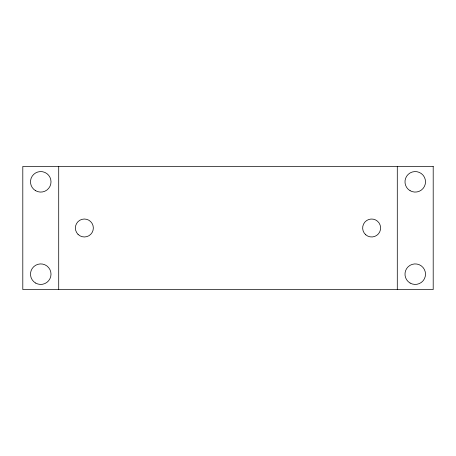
<?xml version="1.0" encoding="UTF-8"?>
<svg xmlns="http://www.w3.org/2000/svg" width="456" height="456" viewBox="0 0 456 456"><rect width="100%" height="100%" fill="white"/><g stroke="black" fill="none" stroke-linecap="round" stroke-linejoin="round"><path stroke-width="0.68" d="M397.29 166.44L397.29 289.56M58.71 166.44L58.71 289.56M433.2 166.44L22.8 166.44L22.8 289.56L433.2 289.56L433.2 166.44M410.115 283.056A10.26 10.26 0 0 0 425.505 274.17A10.26 10.26 0 0 0 410.115 265.284A10.26 10.26 0 0 0 410.115 283.056M35.625 283.056A10.26 10.26 0 0 0 51.015 274.17A10.26 10.26 0 0 0 35.625 265.284A10.26 10.26 0 0 0 35.625 283.056M35.625 190.716A10.26 10.26 0 0 0 51.015 181.83A10.26 10.26 0 0 0 35.625 172.944A10.26 10.26 0 0 0 35.625 190.716M410.115 190.716A10.26 10.26 0 0 0 425.505 181.83A10.26 10.26 0 0 0 410.115 172.944A10.26 10.26 0 0 0 410.115 190.716M365.78 234.806A8.977 8.977 0 0 0 380.458 229.67A8.977 8.977 0 0 0 368.676 219.524A8.977 8.977 0 0 0 365.78 234.806M78.056 234.39A8.977 8.977 0 0 0 93.047 230.269A8.977 8.977 0 0 0 81.977 219.342A8.977 8.977 0 0 0 78.056 234.39"/></g></svg>
